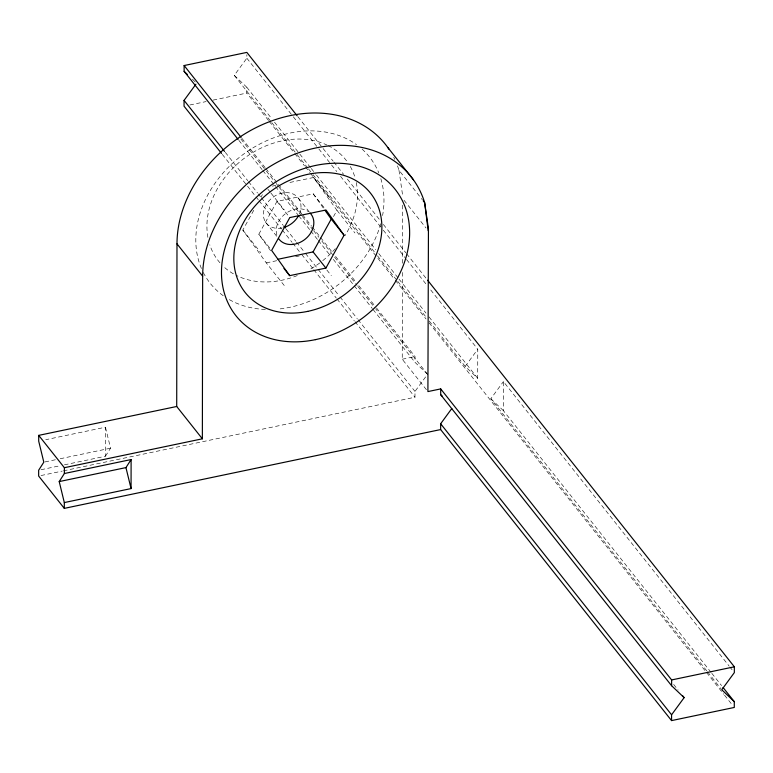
<?xml version="1.0" encoding="UTF-8"?>
<svg xmlns="http://www.w3.org/2000/svg" width="773" height="773" viewBox="0 0 773 773"><rect width="100%" height="100%" fill="white"/><g stroke="black" fill="none" stroke-linecap="round" stroke-linejoin="round"><path stroke-width="0.58" stroke-dasharray="3.87 2.9" d="M64.42 464.834L105.399 456.254L105.447 427.208L45.733 439.711M268.531 120.472L246.78 93.06L246.79 87.252L234.267 75.358L246.838 58.207L246.848 54.728M426.445 389.737L402.25 359.252L402.404 271.623M402.414 263.216L402.52 204.391M63.425 470.844L414.975 397.225L414.985 391.418L427.556 374.267L375.823 309.074M427.556 374.267L415.043 362.373L415.053 356.566L375.311 306.485M429.199 321.037L465.191 366.392L477.704 378.287L477.762 349.241L429.778 288.764M711.044 672.365L503.368 410.627L503.416 381.582L729.094 665.997M284.251 285.517L266.289 262.878L242.819 230.054L253.757 210.266M261.235 196.738L262.385 194.651M270.618 250.752L258.81 234.248L276.966 201.405L313.181 193.83L325.298 209.097M333.511 216.585L336.97 210.333L313.49 177.51L287.604 182.93M105.399 456.254L110.558 448.195L105.447 427.208M465.191 366.392L477.762 349.241M706.773 670.858L490.845 398.733L503.416 381.582M189.858 104.983L206.12 101.572M213.097 100.113L246.78 93.06M272.299 186.129L275.835 185.394M266.289 262.878L276.879 260.665M295.711 256.713L299.238 255.979M402.25 359.252L415.053 356.566M44.989 461.925L55.53 459.722M60.207 458.737L110.558 448.195M40.998 469.733L59.734 465.81M41.008 475.54L62.246 471.095M192.458 79.271L196.632 83.242M490.845 398.733L503.368 410.627M397.496 165.866A121.979 96.741 -38.4 0 1 398.984 170.292L422.445 199.859M403.999 200.236L425.991 227.958M297.847 116.675L333.095 161.103M333.849 162.05L343.599 174.34M347.348 179.065L379.601 219.706M383.35 224.431L405.844 252.79M406.598 253.737L426.851 279.256M246.838 58.207L292.571 115.853M293.325 116.8L318.061 147.981M318.814 148.918L330.805 164.04M331.559 164.987L336.806 171.596M340.555 176.321L382.538 229.243M383.292 230.18L405.786 258.53M406.53 259.477L426.773 284.986M729.838 666.944L732.089 669.776M246.79 87.252L271.526 118.433M274.531 122.221L310.514 167.577M311.268 168.514L315.761 174.186M316.515 175.133L375.746 249.776M378.741 253.554L398.24 278.125M398.984 279.072L425.981 313.084M428.976 316.872L477.704 378.287M711.798 673.302L721.547 685.593M234.267 75.358L271.004 121.661M271.758 122.607L307.741 167.963M308.495 168.91L312.244 173.625M312.988 174.572L376.722 254.897M377.466 255.834L396.964 280.406M397.709 281.353L426.203 317.259M707.527 671.805L721.016 688.811M269.275 121.419L294.03 152.61M294.774 153.556L304.523 165.847M305.277 166.794L309.78 172.466M310.524 173.413L394.53 279.275M395.274 280.222L426.029 318.969M429.025 322.756L705.778 671.544M706.532 672.491L723.779 694.231M724.533 695.178L732.775 705.575M313.49 177.51L331.453 200.139M336.97 210.333L354.923 232.973M298.504 198.371L309.19 211.841M241.852 138.299L265.1 167.586M265.844 168.533L301.837 213.889M302.591 214.836L311.587 226.17M312.331 227.117L319.829 236.567M320.582 237.514L332.574 252.626M335.579 256.404L355.822 281.923M358.817 285.701L374.567 305.548M240.867 138.985L265.612 170.176M266.366 171.113L275.362 182.457M276.106 183.404L278.357 186.235M279.111 187.182L301.596 215.532M302.349 216.469L312.843 229.697M313.596 230.644L318.843 237.263M321.839 241.041L333.839 256.163M334.593 257.1L357.078 285.45M357.831 286.397L375.079 308.127M673.641 684.414L678.143 690.076M238.847 140.328L262.086 169.616M262.839 170.562L298.078 214.971M298.832 215.918L310.07 230.093M310.823 231.03L317.568 239.543M318.321 240.48L330.313 255.602M333.318 259.38L353.561 284.899M354.305 285.836L372.306 308.514M373.05 309.461L415.043 362.373M267.912 189.25L270.164 192.081M270.908 193.028L284.377 210.005M276.966 201.405L289.798 217.58M326.834 269.999L331.327 275.652M225.301 152.358L247.795 180.708M248.548 181.655L257.544 192.989M258.288 193.936L260.54 196.767M261.293 197.714L283.034 225.117M286.029 228.895L295.779 241.176M296.523 242.123L304.775 252.52M305.528 253.467L317.519 268.579M318.273 269.526L339.26 295.982M340.014 296.929L357.261 318.66M358.005 319.607L414.985 391.418M222.295 154.387L255.283 195.965M256.027 196.912L258.279 199.743M259.032 200.69L281.527 229.04M282.271 229.977L292.02 242.268M292.764 243.205L301.016 253.602M301.77 254.549L313.017 268.724M313.761 269.671L336.255 298.011M336.999 298.958L354.247 320.689M355 321.636L414.975 397.225M265.883 222.614L277.285 236.992M258.81 234.248L270.212 248.616M242.819 230.054L260.772 252.684M313.181 193.83L323.597 208.391M398.984 170.292L402.791 196.555M276.84 234.973A20.33 16.127 -38.4 0 1 285.643 213.541A20.33 16.127 -38.4 0 1 308.35 211.551M350.285 166.446A81.32 64.488 -38.4 0 1 354.923 177.23M356.266 182.505A81.32 64.488 -38.4 0 1 345.009 235.63M335.327 248.635A81.32 64.488 -38.4 0 1 320.66 262.269M319.722 262.975A81.32 64.488 -38.4 0 1 310.881 268.859M297.296 275.565A81.32 64.488 -38.4 0 1 236.277 275.391M233.407 273.845A81.32 64.488 -38.4 0 1 223.165 266.173M219.938 262.781A81.32 64.488 -38.4 0 1 209.783 244.79M207.908 237.398A81.32 64.488 -38.4 0 1 243.08 159.209A81.32 64.488 -38.4 0 1 327.124 145.121M328.11 145.595A81.32 64.488 -38.4 0 1 347.435 161.992M362.064 149.092A101.65 80.614 -38.4 0 1 378.809 172.978M380.809 178.611A101.65 80.614 -38.4 0 1 382.587 215.532M380.722 223.716A101.65 80.614 -38.4 0 1 277.459 309.152M265.39 309.451A101.65 80.614 -38.4 0 1 228.257 298.996M223.252 295.73A101.65 80.614 -38.4 0 1 202.913 271.738M201.434 268.511A101.65 80.614 -38.4 0 1 239.466 157.296A101.65 80.614 -38.4 0 1 356.527 144.648M282.164 227.919A20.33 16.127 -38.4 0 1 263.612 211.657A20.33 16.127 -38.4 0 1 288.039 192.699A20.33 16.127 -38.4 0 1 298.938 214.894M393.737 157.296A121.979 96.741 -38.4 0 1 394.771 159.393"/><path stroke-width="1.16" d="M38.718 435.373L64.381 467.713L202.362 438.813L176.708 406.482L38.718 435.373L38.708 441.18L43.819 462.177L38.66 470.226L38.65 476.033L64.304 508.373L440.639 429.566L671.553 720.6L734.282 707.459L734.292 701.652L723.045 687.477M64.304 508.373L64.314 502.566L59.212 481.579L64.372 473.52L64.381 467.713M64.314 502.566L131.062 488.584L131.11 459.549L64.372 473.52M176.708 406.482L176.988 243.833A121.979 96.741 -38.4 0 1 262.134 124.733A121.979 96.741 -38.4 0 1 389.051 149.315M195.936 84.189L184.061 100.393L184.051 106.201L221.542 153.441M238.094 139.382L184.119 71.348L184.129 65.541L246.848 52.4L297.103 115.737M202.362 438.813L202.652 276.174A121.979 96.741 -38.4 0 1 300.997 151.952A121.979 96.741 -38.4 0 1 424.648 202.632L428.445 228.885L427.904 391.582L440.707 388.906L671.631 679.94L671.621 685.748L684.134 697.642L671.573 714.793L671.553 720.6M440.639 429.566L440.649 423.759L451.819 408.511M671.621 685.748L440.697 394.713L440.707 388.906M427.595 280.203L734.35 666.799L734.34 672.607L721.769 689.758L734.292 701.652M278.029 259.255L313.075 251.911L331.231 219.078L324.979 210.333M325.906 268.076L344.062 235.243L326.003 209.995L289.798 217.58L271.642 250.413L289.691 275.661L325.906 268.076L313.075 251.911M59.212 481.579L125.951 467.597L131.11 459.549M671.631 679.94L734.35 666.799M184.119 71.348L187.453 74.517M440.697 394.713L442.369 396.298M387.756 147.44L413.41 179.78M423.179 200.787L424.648 202.632L428.194 230.731M331.231 219.078L344.062 235.243M184.129 65.541L241.108 137.352M682.636 695.748L684.134 697.642M184.061 100.393L224.557 151.411M283.778 226.064L285.285 227.948M440.649 423.759L671.573 714.793M283.991 268.482L289.691 275.661M176.988 243.833L202.652 276.174M125.951 467.597L131.062 488.584M298.475 215.793A20.33 16.127 -38.4 0 1 284.126 227.417M309.963 212.923A20.33 16.127 -38.4 0 1 305.451 238.963A20.33 16.127 -38.4 0 1 278.715 238.789M315.394 339.656A101.65 80.614 -38.4 0 0 397.1 191.907A101.65 80.614 -38.4 0 0 234.151 226.025A101.65 80.614 -38.4 0 0 315.394 339.656M307.731 311.374A79.967 63.415 -38.4 0 0 372.006 195.134A79.967 63.415 -38.4 0 0 243.814 221.977A79.967 63.415 -38.4 0 0 307.731 311.374"/></g></svg>
